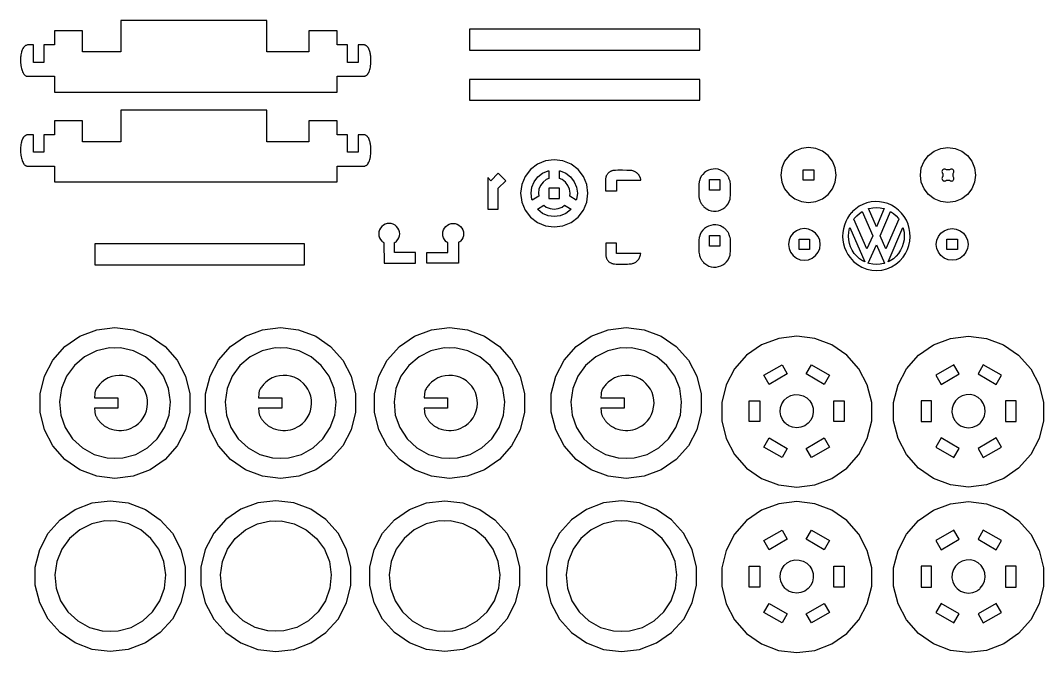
# Model space of a CAD drawing. Extents: x -1099 to 960, y -667 to 999.
# Drawn here: x 311 to 897, y 578 to 940 of the extents above; entities that cross this region are included whole.
import ezdxf

# ---------------------------------------------------------------- set-up
doc = ezdxf.new("R2010")
doc.units = 0
doc.layers.get('0').update_dxf_attribs({"linetype": 'CONTINUOUS'})
doc.layers.add('SECTIONCUTEDGES', color=18, linetype='CONTINUOUS')

msp = doc.modelspace()

# ---------------------------------------------------------------- linework, layer by layer
for points in [[(619.79, 843.86), (613.8, 843.86), (613.8, 837.86), (619.79, 837.86)], [(705.66, 842.74), (705.66, 848.74), (711.66, 848.74), (711.66, 842.74)]]:
    msp.add_lwpolyline(points, close=True)
at = {"layer": 'SECTIONCUTEDGES'}
for points in [[(313.37, 908.85), (313.48, 908.73), (313.71, 908.52), (314.01, 908.3), (314.27, 908.16), (314.6, 908.02), (314.88, 907.93), (315.23, 907.87), (315.45, 907.86), (330.65, 907.86), (330.65, 898.86), (492.55, 898.86), (492.54, 907.86), (507.83, 907.86), (508.06, 907.88), (508.36, 907.94), (508.65, 908.04), (508.94, 908.16), (509.21, 908.31), (509.46, 908.48), (509.64, 908.63), (509.81, 908.8), (509.89, 908.88), (510.04, 909.06), (510.18, 909.26), (510.3, 909.46), (510.36, 909.56), (510.61, 910.08), (510.83, 910.61), (510.97, 910.98), (511.22, 911.72), (511.38, 912.28), (511.58, 913.17), (511.71, 913.91), (511.81, 914.78), (511.87, 915.44), (511.9, 916.09), (511.91, 916.75), (511.91, 917.29), (511.89, 917.82), (511.86, 918.36), (511.81, 918.89), (511.74, 919.43), (511.67, 919.96), (511.58, 920.49), (511.47, 921.01), (511.35, 921.54), (511.22, 922.06), (511.07, 922.57), (510.91, 923.08), (510.84, 923.28), (510.77, 923.47), (510.68, 923.65), (510.59, 923.84), (510.48, 924.01), (510.37, 924.19), (510.25, 924.35), (510.13, 924.51), (509.99, 924.67), (509.85, 924.82), (509.71, 924.96), (509.38, 925.24), (509.19, 925.37), (508.92, 925.53), (508.68, 925.64), (508.43, 925.73), (508.16, 925.78), (507.91, 925.8), (506.52, 925.83), (504.54, 925.84), (504.54, 915.84), (498.54, 915.84), (498.54, 925.84), (492.55, 925.84), (492.55, 933.83), (476.36, 933.83), (476.36, 921.84), (452.28, 921.84), (452.28, 939.83), (368.65, 939.83), (368.65, 921.84), (346.84, 921.84), (346.84, 933.83), (330.64, 933.83), (330.64, 925.84), (324.65, 925.84), (324.65, 915.84), (318.66, 915.84), (318.66, 925.84), (316.08, 925.83), (315.54, 925.82), (315.22, 925.78), (314.91, 925.71), (314.81, 925.69), (314.5, 925.58), (314.22, 925.45), (313.95, 925.29), (313.7, 925.11), (313.55, 924.98), (313.37, 924.8), (313.03, 924.38), (312.67, 923.83), (312.46, 923.45), (312.24, 923), (312.03, 922.49), (311.86, 921.96), (311.79, 921.69), (311.63, 920.96), (311.5, 920.22), (311.4, 919.48), (311.32, 918.73), (311.27, 917.98), (311.25, 917.04), (311.25, 916.86), (311.27, 915.94), (311.3, 915.57), (311.39, 914.64), (311.46, 914.07), (311.62, 913.14), (311.79, 912.36), (311.94, 911.82), (312.16, 911.16), (312.42, 910.51), (312.73, 909.87), (313.18, 909.09)], [(568.29, 922.89), (700.21, 922.89), (700.21, 934.89), (568.29, 934.89)], [(568.29, 894.1), (700.21, 894.1), (700.21, 906.1), (568.29, 906.1)], [(313.48, 857.28), (313.71, 857.07), (314.01, 856.85), (314.27, 856.71), (314.6, 856.56), (314.88, 856.48), (315.23, 856.42), (315.45, 856.41), (330.65, 856.41), (330.65, 847.4), (492.55, 847.4), (492.54, 856.41), (507.83, 856.41), (508.06, 856.43), (508.36, 856.49), (508.65, 856.58), (508.94, 856.7), (509.21, 856.85), (509.46, 857.03), (509.64, 857.18), (509.81, 857.34), (509.89, 857.43), (510.04, 857.61), (510.18, 857.8), (510.3, 858), (510.36, 858.11), (510.61, 858.62), (510.83, 859.15), (510.97, 859.52), (511.22, 860.26), (511.38, 860.83), (511.58, 861.72), (511.71, 862.46), (511.81, 863.33), (511.87, 863.98), (511.9, 864.64), (511.91, 865.3), (511.91, 865.83), (511.89, 866.37), (511.86, 866.9), (511.81, 867.44), (511.74, 867.97), (511.67, 868.5), (511.58, 869.03), (511.47, 869.56), (511.35, 870.08), (511.22, 870.6), (511.07, 871.12), (510.91, 871.63), (510.84, 871.82), (510.77, 872.01), (510.68, 872.2), (510.59, 872.38), (510.48, 872.56), (510.37, 872.73), (510.25, 872.9), (510.13, 873.06), (509.99, 873.22), (509.85, 873.37), (509.71, 873.51), (509.38, 873.79), (509.19, 873.92), (508.92, 874.08), (508.68, 874.19), (508.43, 874.27), (508.16, 874.33), (507.91, 874.35), (506.52, 874.38), (504.54, 874.39), (504.54, 864.39), (498.54, 864.39), (498.54, 874.39), (492.55, 874.39), (492.55, 882.38), (476.36, 882.38), (476.36, 870.38), (452.28, 870.38), (452.28, 888.38), (368.65, 888.38), (368.65, 870.38), (346.84, 870.38), (346.84, 882.38), (330.64, 882.38), (330.64, 874.39), (324.65, 874.39), (324.65, 864.39), (318.66, 864.39), (318.66, 874.39), (316.08, 874.38), (315.54, 874.36), (315.22, 874.33), (314.91, 874.26), (314.81, 874.23), (314.5, 874.13), (314.22, 874), (313.95, 873.84), (313.7, 873.66), (313.55, 873.52), (313.37, 873.34), (313.03, 872.93), (312.67, 872.38), (312.46, 871.99), (312.24, 871.55), (312.03, 871.03), (311.86, 870.5), (311.79, 870.24), (311.63, 869.5), (311.5, 868.76), (311.4, 868.02), (311.32, 867.27), (311.27, 866.53), (311.25, 865.59), (311.25, 865.41), (311.27, 864.48), (311.3, 864.11), (311.39, 863.18), (311.46, 862.62), (311.62, 861.68), (311.79, 860.91), (311.94, 860.37), (312.16, 859.71), (312.42, 859.05), (312.73, 858.41), (313.18, 857.64), (313.37, 857.39)], [(751.23, 840.18), (754.5, 837.67), (758.31, 836.09), (762.4, 835.55), (766.48, 836.09), (770.29, 837.67), (773.56, 840.18), (776.07, 843.45), (777.65, 847.25), (778.19, 851.34), (777.65, 855.43), (776.07, 859.24), (773.56, 862.51), (770.29, 865.01), (766.48, 866.59), (762.4, 867.13), (758.31, 866.59), (754.5, 865.01), (751.23, 862.51), (748.72, 859.24), (747.15, 855.43), (746.61, 851.34), (747.15, 847.25), (748.72, 843.45)], [(831.05, 840.18), (828.54, 843.45), (826.96, 847.25), (826.42, 851.34), (826.96, 855.43), (828.54, 859.24), (831.05, 862.51), (834.32, 865.01), (838.12, 866.59), (842.21, 867.13), (846.3, 866.59), (850.1, 865.01), (853.37, 862.51), (855.88, 859.24), (857.46, 855.43), (858, 851.34), (857.46, 847.25), (855.88, 843.45), (853.37, 840.18), (850.1, 837.67), (846.3, 836.09), (842.21, 835.55), (838.12, 836.09), (834.32, 837.67)], [(603.17, 827.24), (607.16, 824.18), (611.81, 822.25), (616.79, 821.59), (621.78, 822.25), (626.43, 824.18), (630.42, 827.24), (633.48, 831.23), (635.4, 835.87), (636.06, 840.86), (635.4, 845.84), (633.48, 850.49), (630.42, 854.48), (626.43, 857.54), (621.78, 859.47), (616.79, 860.12), (611.81, 859.47), (607.16, 857.54), (603.17, 854.48), (600.11, 850.49), (598.19, 845.84), (597.53, 840.86), (598.19, 835.87), (600.11, 831.23)], [(584.77, 831.83), (584.77, 843.83), (589.01, 848.07), (584.77, 852.31), (580.52, 848.07), (578.77, 849.82), (578.77, 831.83)], [(604.02, 837.29), (603.98, 837.4), (603.52, 840.86), (603.97, 844.29), (605.3, 847.49), (607.41, 850.24), (610.16, 852.35), (613.36, 853.68), (613.5, 853.7), (613.8, 853.74), (613.8, 849.35), (612.26, 848.72), (610.38, 847.27), (608.94, 845.4), (608.03, 843.21), (607.72, 840.86), (607.94, 839.21), (604.14, 837.02)], [(625.65, 839.21), (625.87, 840.86), (625.56, 843.21), (624.65, 845.4), (623.21, 847.27), (621.33, 848.72), (619.79, 849.35), (619.79, 853.74), (620.12, 853.7), (620.23, 853.68), (623.43, 852.35), (626.18, 850.24), (628.29, 847.49), (629.61, 844.29), (630.07, 840.86), (629.61, 837.41), (629.57, 837.29), (629.45, 837.02)], [(646.38, 842.16), (646.39, 848.11), (646.41, 849.48), (646.45, 849.85), (646.52, 850.22), (646.58, 850.46), (646.65, 850.7), (646.77, 851.01), (646.9, 851.31), (647.06, 851.6), (647.24, 851.89), (647.44, 852.15), (647.65, 852.41), (647.89, 852.66), (648.02, 852.78), (648.29, 853), (648.57, 853.21), (648.86, 853.39), (649.02, 853.48), (649.33, 853.63), (649.68, 853.78), (650.04, 853.9), (650.23, 853.95), (650.6, 854.04), (650.97, 854.1), (651.35, 854.14), (651.92, 854.17), (653.23, 854.21), (655.87, 854.23), (658.37, 854.19), (659.77, 854.14), (660.63, 854.1), (661.11, 854.03), (661.58, 853.92), (662.07, 853.77), (662.25, 853.7), (662.61, 853.55), (662.95, 853.38), (663.29, 853.19), (663.61, 852.97), (663.76, 852.86), (663.97, 852.7), (664.16, 852.53), (664.35, 852.36), (664.53, 852.17), (664.7, 851.98), (664.86, 851.78), (665.02, 851.58), (665.17, 851.37), (665.3, 851.15), (665.43, 850.93), (665.55, 850.7), (665.7, 850.38), (665.91, 849.84), (666.02, 849.48), (666.1, 849.19), (666.27, 848.37), (666.31, 848.16), (652.38, 848.16), (652.38, 842.16)], [(702.17, 833.42), (702.54, 833.06), (702.95, 832.69), (703.5, 832.27), (703.85, 832.04), (704.08, 831.9), (705.37, 831.28), (706.7, 830.88), (708.07, 830.68), (709.45, 830.7), (710.82, 830.92), (712.14, 831.35), (713.37, 831.98), (714.5, 832.79), (715.49, 833.76), (716.32, 834.86), (716.97, 836.09), (717.48, 837.54), (717.54, 837.85), (717.62, 838.39), (717.73, 839.64), (717.73, 845.79), (717.68, 846.4), (717.54, 847.25), (717.43, 847.73), (717.28, 848.25), (717.15, 848.66), (717.01, 849.05), (716.84, 849.44), (716.67, 849.83), (716.48, 850.2), (716.3, 850.52), (716.11, 850.83), (715.91, 851.13), (715.69, 851.42), (715.46, 851.7), (715.22, 851.97), (714.97, 852.24), (714.71, 852.49), (714.44, 852.73), (714.16, 852.95), (713.87, 853.17), (713.47, 853.44), (713.21, 853.59), (711.95, 854.2), (710.63, 854.6), (709.26, 854.79), (707.87, 854.78), (706.51, 854.55), (705.19, 854.12), (703.96, 853.5), (702.83, 852.69), (701.84, 851.72), (701.01, 850.61), (700.36, 849.39), (699.88, 848.04), (699.8, 847.68), (699.73, 847.21), (699.63, 846.27), (699.59, 845.74), (699.59, 839.7), (699.61, 839.32), (699.68, 838.8), (699.84, 837.97), (699.98, 837.41), (700.1, 837.01), (700.24, 836.62), (700.39, 836.23), (700.56, 835.84), (700.74, 835.47), (700.96, 835.06), (701.23, 834.62), (701.52, 834.2), (701.83, 833.8)], [(759.4, 848.34), (759.4, 854.34), (765.4, 854.34), (765.4, 848.34)], [(839.21, 848.34), (839.52, 848.1), (839.88, 847.95), (840.27, 847.9), (840.66, 847.95), (841.02, 848.1), (841.33, 848.34), (843.08, 848.34), (843.4, 848.1), (843.76, 847.95), (844.15, 847.9), (844.53, 847.95), (844.9, 848.1), (845.21, 848.34), (845.45, 848.65), (845.6, 849.02), (845.65, 849.4), (845.6, 849.79), (845.45, 850.16), (845.21, 850.47), (845.21, 852.22), (845.45, 852.53), (845.6, 852.89), (845.65, 853.28), (845.6, 853.67), (845.45, 854.03), (845.21, 854.34), (844.9, 854.58), (844.53, 854.73), (844.15, 854.78), (843.76, 854.73), (843.4, 854.58), (843.08, 854.34), (841.33, 854.34), (841.02, 854.58), (840.66, 854.73), (840.27, 854.78), (839.88, 854.73), (839.52, 854.58), (839.21, 854.34), (838.97, 854.03), (838.82, 853.67), (838.77, 853.28), (838.82, 852.89), (838.97, 852.53), (839.21, 852.22), (839.21, 850.47), (838.97, 850.16), (838.82, 849.79), (838.77, 849.4), (838.82, 849.02), (838.97, 848.65)], [(607.36, 831.52), (607.14, 831.82), (610.94, 834.01), (612.26, 833), (614.45, 832.09), (616.79, 831.78), (619.14, 832.09), (621.33, 833), (622.65, 834.01), (626.45, 831.82), (626.27, 831.58), (626.19, 831.48), (623.43, 829.36), (620.23, 828.04), (616.79, 827.59), (613.36, 828.04), (610.16, 829.36)], [(788.16, 801.86), (790.44, 800.04), (792.97, 798.57), (795.69, 797.52), (798.54, 796.88), (801.45, 796.69), (804.36, 796.95), (807.2, 797.64), (809.89, 798.76), (812.39, 800.28), (814.63, 802.16), (816.55, 804.36), (817.9, 806.42), (819, 808.64), (819.81, 810.98), (820.32, 813.39), (820.54, 815.86), (820.45, 818.33), (820.06, 820.77), (819.37, 823.14), (818.39, 825.41), (817.14, 827.54), (815.64, 829.51), (813.9, 831.27), (812, 832.77), (809.93, 834.02), (807.71, 834.99), (805.38, 835.68), (802.99, 836.06), (800.57, 836.13), (798.16, 835.9), (795.79, 835.36), (793.52, 834.53), (791.37, 833.41), (789.38, 832.03), (787.58, 830.41), (787.13, 829.94), (786.85, 829.62), (785.93, 828.49), (784.7, 826.64), (783.69, 824.7), (782.9, 822.66), (782.33, 820.54), (782, 818.38), (781.91, 816.19), (782.05, 814.01), (782.43, 811.85), (783.04, 809.75), (783.88, 807.73), (784.93, 805.81), (786.19, 804.02)], [(801.23, 821.63), (796.71, 832.07), (797.07, 832.19), (799.15, 832.62), (801.23, 832.76), (803.31, 832.62), (805.38, 832.2), (805.75, 832.07)], [(795.8, 809.09), (788.37, 826.04), (788.58, 826.36), (789.96, 827.97), (791.52, 829.38), (793.07, 830.44), (799.15, 816.46)], [(806.66, 809.09), (803.31, 816.46), (809.39, 830.44), (810.94, 829.38), (812.51, 827.97), (813.88, 826.36), (814.09, 826.04)], [(519.36, 800.93), (537.34, 800.93), (537.34, 806.93), (525.35, 806.93), (525.35, 812.46), (525.38, 812.52), (525.45, 812.61), (525.57, 812.73), (525.68, 812.8), (526.03, 812.98), (526.29, 813.15), (526.53, 813.35), (526.59, 813.4), (527.34, 814.32), (527.89, 815.36), (528.24, 816.48), (528.35, 817.65), (528.24, 818.82), (527.89, 819.95), (527.34, 820.98), (526.59, 821.89), (525.69, 822.64), (524.65, 823.19), (523.52, 823.53), (522.35, 823.65), (521.18, 823.53), (520.06, 823.19), (519.02, 822.64), (518.11, 821.89), (517.37, 820.98), (516.81, 819.95), (516.47, 818.82), (516.36, 817.65), (516.47, 816.48), (516.81, 815.36), (517.37, 814.32), (518.11, 813.41), (518.3, 813.24), (518.65, 813), (519.11, 812.75), (519.21, 812.66), (519.31, 812.54), (519.35, 812.47)], [(543.96, 800.93), (543.96, 806.93), (555.95, 806.93), (555.95, 812.46), (555.94, 812.5), (555.78, 812.69), (555.72, 812.74), (555.61, 812.81), (555.41, 812.9), (555.14, 813.06), (555.01, 813.15), (554.77, 813.35), (553.96, 814.32), (553.41, 815.36), (553.07, 816.48), (552.95, 817.65), (553.07, 818.82), (553.41, 819.95), (553.96, 820.98), (554.71, 821.89), (555.62, 822.64), (556.66, 823.19), (557.78, 823.53), (558.95, 823.65), (560.12, 823.53), (561.24, 823.19), (562.28, 822.64), (563.19, 821.89), (563.94, 820.98), (564.49, 819.95), (564.83, 818.82), (564.95, 817.65), (564.83, 816.48), (564.49, 815.36), (563.94, 814.32), (563.19, 813.41), (562.86, 813.13), (562.65, 813), (562.27, 812.8), (562.09, 812.66), (561.98, 812.52), (561.95, 812.47), (561.95, 800.93)], [(702.35, 801.2), (702.95, 800.65), (703.5, 800.23), (703.82, 800.02), (704.12, 799.84), (705.37, 799.24), (706.7, 798.84), (708.07, 798.64), (709.45, 798.66), (710.82, 798.88), (712.14, 799.31), (713.37, 799.94), (714.5, 800.75), (715.49, 801.72), (716.32, 802.82), (716.97, 804.05), (717.45, 805.4), (717.5, 805.6), (717.54, 805.8), (717.62, 806.35), (717.74, 807.63), (717.73, 813.75), (717.72, 813.97), (717.63, 814.72), (717.46, 815.57), (717.34, 816.01), (717.22, 816.41), (717.15, 816.61), (717.01, 817.01), (716.84, 817.4), (716.67, 817.79), (716.48, 818.16), (716.3, 818.48), (716.11, 818.79), (715.91, 819.09), (715.69, 819.38), (715.46, 819.66), (715.22, 819.93), (714.97, 820.2), (714.71, 820.45), (714.44, 820.69), (714.16, 820.91), (713.87, 821.13), (713.47, 821.4), (713.23, 821.54), (711.95, 822.16), (710.63, 822.56), (709.26, 822.75), (707.87, 822.74), (706.51, 822.51), (705.19, 822.08), (703.96, 821.46), (702.83, 820.65), (701.84, 819.68), (701.01, 818.57), (700.36, 817.35), (699.88, 816), (699.82, 815.74), (699.76, 815.43), (699.63, 814.23), (699.59, 813.73), (699.61, 807.39), (699.62, 807.22), (699.74, 806.4), (699.93, 805.57), (700.04, 805.17), (700.17, 804.77), (700.32, 804.38), (700.39, 804.19), (700.56, 803.8), (700.65, 803.61), (700.84, 803.24), (700.96, 803.02), (701.23, 802.58), (701.52, 802.16), (701.67, 801.96), (702, 801.57)], [(753.58, 805.2), (755.46, 803.76), (757.65, 802.85), (759.99, 802.54), (762.34, 802.85), (764.53, 803.76), (766.41, 805.2), (767.85, 807.08), (768.76, 809.27), (769.07, 811.61), (768.76, 813.96), (767.85, 816.15), (766.41, 818.03), (764.53, 819.47), (762.34, 820.38), (759.99, 820.69), (757.65, 820.38), (755.46, 819.47), (753.58, 818.03), (752.14, 816.15), (751.23, 813.96), (750.92, 811.61), (751.23, 809.27), (752.14, 807.08)], [(789.96, 804.85), (788.58, 806.46), (787.42, 808.23), (786.5, 810.15), (785.83, 812.18), (785.42, 814.27), (785.29, 816.41), (785.42, 818.54), (785.89, 820.85), (786.06, 821.33), (794.54, 801.6), (793.51, 802.11), (793.26, 802.25), (791.52, 803.44)], [(807.92, 801.6), (816.4, 821.33), (816.52, 820.99), (816.63, 820.64), (817.04, 818.54), (817.18, 816.41), (817.04, 814.27), (816.63, 812.18), (815.96, 810.15), (815.04, 808.23), (813.88, 806.46), (812.51, 804.85), (810.94, 803.44), (809.1, 802.19)], [(838.2, 805.2), (836.75, 807.08), (835.85, 809.27), (835.54, 811.61), (835.85, 813.96), (836.75, 816.15), (838.2, 818.03), (840.08, 819.47), (842.26, 820.38), (844.61, 820.69), (846.96, 820.38), (849.15, 819.47), (851.03, 818.03), (852.47, 816.15), (853.38, 813.96), (853.69, 811.61), (853.38, 809.27), (852.47, 807.08), (851.03, 805.2), (849.15, 803.76), (846.96, 802.85), (844.61, 802.54), (842.26, 802.85), (840.08, 803.76)], [(705.67, 810.69), (705.67, 816.69), (711.66, 816.69), (711.66, 810.69)], [(757, 808.62), (757, 814.61), (762.99, 814.61), (762.99, 808.62)], [(841.61, 808.62), (841.61, 814.61), (847.61, 814.61), (847.61, 808.62)], [(353.86, 799.97), (473.79, 799.97), (473.79, 811.96), (353.86, 811.96)], [(647.65, 802.14), (647.89, 801.89), (648.15, 801.66), (648.43, 801.44), (648.57, 801.34), (648.86, 801.16), (649.17, 800.99), (649.51, 800.85), (649.86, 800.71), (650.23, 800.6), (650.6, 800.51), (650.97, 800.45), (651.35, 800.41), (652.3, 800.37), (653.42, 800.34), (656.29, 800.33), (658.78, 800.37), (659.64, 800.4), (660.63, 800.46), (661.11, 800.53), (661.58, 800.63), (662.07, 800.78), (662.43, 800.92), (662.78, 801.08), (663.12, 801.27), (663.45, 801.47), (663.76, 801.69), (663.97, 801.85), (664.16, 802.02), (664.35, 802.2), (664.53, 802.38), (664.7, 802.57), (664.86, 802.77), (665.02, 802.97), (665.17, 803.18), (665.3, 803.4), (665.43, 803.62), (665.55, 803.85), (665.66, 804.09), (665.81, 804.44), (665.99, 804.98), (666.18, 805.67), (666.31, 806.39), (652.38, 806.39), (652.38, 812.39), (646.38, 812.39), (646.39, 806.35), (646.4, 805.69), (646.42, 804.95), (646.44, 804.82), (646.49, 804.45), (646.58, 804.09), (646.65, 803.86), (646.77, 803.54), (646.9, 803.24), (647.06, 802.95), (647.24, 802.67), (647.44, 802.4)], [(796.6, 800.79), (801.23, 811.32), (805.86, 800.79), (805.61, 800.7), (805.36, 800.62), (803.31, 800.2), (801.23, 800.06), (799.15, 800.2), (797.06, 800.63)], [(329.78, 696.22), (324.94, 705.44), (322.45, 715.56), (322.45, 725.97), (324.94, 736.09), (329.79, 745.31), (336.7, 753.1), (345.27, 759.02), (355.01, 762.71), (365.35, 763.96), (375.69, 762.71), (385.43, 759.02), (394, 753.1), (400.91, 745.31), (405.76, 736.09), (408.25, 725.97), (408.25, 715.56), (405.76, 705.44), (400.92, 696.22), (394.01, 688.42), (385.43, 682.51), (375.69, 678.82), (365.35, 677.57), (355.01, 678.82), (345.27, 682.51), (336.69, 688.42)], [(431.51, 688.43), (424.6, 696.22), (419.76, 705.45), (417.26, 715.56), (417.26, 725.98), (419.76, 736.09), (424.6, 745.32), (431.51, 753.11), (440.09, 759.02), (449.83, 762.71), (460.16, 763.96), (470.5, 762.71), (480.24, 759.02), (488.82, 753.11), (495.73, 745.32), (500.57, 736.09), (503.07, 725.98), (503.07, 715.56), (500.57, 705.45), (495.73, 696.22), (488.82, 688.43), (480.25, 682.51), (470.51, 678.82), (460.16, 677.57), (449.82, 678.82), (440.08, 682.51)], [(528.15, 688.42), (521.24, 696.22), (516.4, 705.44), (513.91, 715.56), (513.91, 725.97), (516.41, 736.09), (521.25, 745.31), (528.16, 753.1), (536.73, 759.02), (546.47, 762.71), (556.81, 763.96), (567.15, 762.71), (576.89, 759.02), (585.46, 753.1), (592.37, 745.31), (597.22, 736.09), (599.71, 725.97), (599.71, 715.56), (597.22, 705.44), (592.38, 696.22), (585.47, 688.42), (576.9, 682.51), (567.15, 678.82), (556.81, 677.57), (546.47, 678.82), (536.73, 682.51)], [(629.38, 688.42), (622.47, 696.22), (617.63, 705.44), (615.14, 715.56), (615.14, 725.97), (617.63, 736.09), (622.48, 745.31), (629.39, 753.1), (637.96, 759.02), (647.7, 762.71), (658.04, 763.96), (668.38, 762.71), (678.12, 759.02), (686.69, 753.1), (693.6, 745.31), (698.44, 736.09), (700.94, 725.97), (700.94, 715.56), (698.45, 705.44), (693.61, 696.22), (686.7, 688.42), (678.12, 682.51), (668.38, 678.82), (658.04, 677.57), (647.7, 678.82), (637.95, 682.51)], [(726.97, 683.47), (735.54, 677.55), (745.28, 673.86), (755.63, 672.61), (765.97, 673.86), (775.71, 677.55), (784.28, 683.47), (791.19, 691.26), (796.04, 700.49), (798.53, 710.6), (798.53, 721.02), (796.03, 731.13), (791.19, 740.36), (784.28, 748.15), (775.7, 754.06), (765.97, 757.75), (755.63, 759), (745.29, 757.75), (735.55, 754.06), (726.97, 748.15), (720.07, 740.36), (715.22, 731.13), (712.73, 721.02), (712.72, 710.6), (715.22, 700.49), (720.06, 691.26)], [(818.45, 691.26), (813.61, 700.49), (811.11, 710.6), (811.12, 721.02), (813.61, 731.13), (818.45, 740.36), (825.36, 748.15), (833.94, 754.06), (843.68, 757.75), (854.02, 759), (864.36, 757.75), (874.09, 754.06), (882.67, 748.15), (889.58, 740.36), (894.42, 731.13), (896.92, 721.02), (896.92, 710.6), (894.43, 700.49), (889.58, 691.26), (882.67, 683.47), (874.1, 677.55), (864.36, 673.86), (854.02, 672.61), (843.67, 673.86), (833.93, 677.55), (825.36, 683.47)], [(341.11, 700.29), (346.72, 695.09), (353.41, 691.38), (360.79, 689.37), (365.35, 689.27), (369.91, 689.37), (377.29, 691.38), (383.98, 695.09), (389.58, 700.29), (393.78, 706.68), (396.32, 713.9), (397.07, 721.51), (395.97, 729.07), (393.09, 736.16), (388.6, 742.35), (382.76, 747.29), (375.91, 750.68), (368.44, 752.34), (365.35, 752.27), (362.26, 752.34), (354.79, 750.68), (347.94, 747.29), (342.1, 742.35), (337.61, 736.16), (334.73, 729.07), (333.63, 721.51), (334.37, 713.9), (336.92, 706.68)], [(435.93, 700.3), (441.53, 695.09), (448.22, 691.38), (455.6, 689.38), (460.16, 689.27), (464.73, 689.38), (472.11, 691.38), (478.8, 695.09), (484.4, 700.3), (488.6, 706.69), (491.14, 713.9), (491.88, 721.51), (490.79, 729.08), (487.91, 736.16), (483.42, 742.36), (477.58, 747.29), (470.72, 750.69), (463.26, 752.34), (460.16, 752.27), (457.07, 752.34), (449.61, 750.69), (442.75, 747.29), (436.91, 742.36), (432.42, 736.16), (429.54, 729.08), (428.45, 721.51), (429.19, 713.9), (431.73, 706.69)], [(525.09, 721.51), (525.84, 713.9), (528.38, 706.68), (532.58, 700.29), (538.18, 695.09), (544.87, 691.38), (552.25, 689.37), (556.81, 689.27), (561.38, 689.37), (568.76, 691.38), (575.44, 695.09), (581.05, 700.29), (585.24, 706.68), (587.79, 713.9), (588.53, 721.51), (587.43, 729.07), (584.56, 736.16), (580.07, 742.35), (574.23, 747.29), (567.37, 750.68), (559.9, 752.34), (556.81, 752.27), (553.72, 752.34), (546.25, 750.68), (539.4, 747.29), (533.56, 742.35), (529.07, 736.16), (526.19, 729.07)], [(633.8, 700.29), (639.41, 695.09), (646.09, 691.38), (653.47, 689.37), (658.04, 689.27), (662.6, 689.37), (669.98, 691.38), (676.67, 695.09), (682.27, 700.29), (686.47, 706.68), (689.01, 713.9), (689.76, 721.51), (688.66, 729.07), (685.78, 736.16), (681.29, 742.35), (675.45, 747.29), (668.6, 750.68), (661.13, 752.34), (658.04, 752.27), (654.95, 752.34), (647.48, 750.68), (640.62, 747.29), (634.78, 742.35), (630.29, 736.16), (627.42, 729.07), (626.32, 721.51), (627.06, 713.9), (629.61, 706.68)], [(736.83, 736.66), (747.21, 742.66), (750.21, 737.47), (739.82, 731.47)], [(761.01, 737.47), (764.01, 742.66), (774.4, 736.66), (771.4, 731.47)], [(838.25, 731.47), (848.63, 737.47), (845.63, 742.66), (835.25, 736.66)], [(859.43, 737.47), (869.82, 731.47), (872.82, 736.66), (862.43, 742.66)], [(356.03, 710.83), (356.25, 710.56), (356.47, 710.29), (356.7, 710.03), (356.93, 709.78), (357.17, 709.53), (357.41, 709.29), (357.66, 709.06), (357.91, 708.83), (358.17, 708.61), (358.43, 708.4), (358.7, 708.19), (358.97, 707.99), (359.25, 707.79), (359.53, 707.6), (359.82, 707.42), (360.3, 707.13), (360.77, 706.88), (362.07, 706.27), (363.41, 705.79), (364.8, 705.42), (366.21, 705.19), (367.64, 705.07), (369.07, 705.09), (370.49, 705.24), (371.9, 705.51), (373.27, 705.91), (374.61, 706.42), (375.89, 707.06), (377.11, 707.81), (378.8, 709.12), (380.29, 710.65), (381.57, 712.37), (382.59, 714.25), (383.36, 716.25), (383.84, 718.33), (384.04, 720.46), (383.95, 722.6), (383.57, 724.71), (382.91, 726.74), (381.97, 728.67), (380.79, 730.45), (379.37, 732.06), (377.75, 733.46), (375.95, 734.63), (374.01, 735.55), (371.97, 736.19), (369.86, 736.56), (367.71, 736.63), (365.58, 736.42), (363.5, 735.92), (361.5, 735.14), (359.63, 734.1), (357.87, 732.78), (357.6, 732.55), (357.37, 732.34), (356.89, 731.86), (356.42, 731.35), (356.03, 730.88), (355.65, 730.4), (355.3, 729.9), (354.96, 729.39), (354.65, 728.86), (354.41, 728.43), (354.25, 728.08), (354.11, 727.72), (354.05, 727.54), (353.95, 727.18), (353.88, 726.8), (353.82, 726.38), (353.8, 726.08), (353.65, 723.85), (366.94, 723.85), (366.94, 717.86), (353.65, 717.86), (353.81, 715.85), (353.87, 715.25), (353.94, 714.86), (354.03, 714.47), (354.14, 714.08), (354.28, 713.7), (354.36, 713.52), (354.53, 713.15), (354.7, 712.85), (354.87, 712.55), (355.04, 712.25), (355.23, 711.96), (355.42, 711.67), (355.61, 711.38), (355.82, 711.1)], [(451.05, 709.53), (451.29, 709.29), (451.54, 709.06), (451.79, 708.83), (452.05, 708.61), (452.31, 708.4), (452.58, 708.19), (452.85, 707.99), (453.13, 707.79), (453.41, 707.6), (453.7, 707.42), (454.18, 707.13), (454.65, 706.88), (455.95, 706.27), (457.29, 705.79), (458.68, 705.42), (460.09, 705.19), (461.52, 705.07), (462.95, 705.09), (464.37, 705.24), (465.78, 705.51), (467.15, 705.91), (468.49, 706.42), (469.77, 707.06), (470.99, 707.81), (472.68, 709.12), (474.17, 710.65), (475.45, 712.37), (476.47, 714.25), (477.24, 716.25), (477.72, 718.33), (477.92, 720.46), (477.83, 722.6), (477.45, 724.71), (476.79, 726.74), (475.85, 728.67), (474.67, 730.45), (473.25, 732.06), (471.63, 733.46), (469.83, 734.63), (467.89, 735.55), (465.85, 736.19), (463.74, 736.56), (461.59, 736.63), (459.46, 736.42), (457.38, 735.92), (455.38, 735.14), (453.51, 734.1), (451.75, 732.78), (451.48, 732.55), (451.25, 732.34), (450.77, 731.86), (450.3, 731.35), (449.91, 730.88), (449.53, 730.4), (449.18, 729.9), (448.84, 729.39), (448.53, 728.86), (448.29, 728.43), (448.13, 728.08), (447.99, 727.72), (447.93, 727.54), (447.83, 727.18), (447.76, 726.8), (447.7, 726.38), (447.68, 726.08), (447.53, 723.85), (460.82, 723.85), (460.82, 717.86), (447.53, 717.86), (447.69, 715.85), (447.75, 715.25), (447.82, 714.86), (447.91, 714.47), (448.02, 714.08), (448.16, 713.7), (448.24, 713.52), (448.41, 713.15), (448.58, 712.85), (448.75, 712.55), (448.92, 712.25), (449.11, 711.96), (449.3, 711.67), (449.49, 711.38), (449.7, 711.1), (449.91, 710.83), (450.13, 710.56), (450.35, 710.29), (450.58, 710.03), (450.81, 709.78)], [(545.93, 709.53), (546.17, 709.29), (546.42, 709.06), (546.67, 708.83), (546.93, 708.61), (547.19, 708.4), (547.46, 708.19), (547.73, 707.99), (548.01, 707.79), (548.29, 707.6), (548.58, 707.42), (549.06, 707.13), (549.53, 706.88), (550.83, 706.27), (552.17, 705.79), (553.56, 705.42), (554.97, 705.19), (556.4, 705.07), (557.83, 705.09), (559.25, 705.24), (560.66, 705.51), (562.03, 705.91), (563.37, 706.42), (564.65, 707.06), (565.87, 707.81), (567.56, 709.12), (569.05, 710.65), (570.32, 712.37), (571.35, 714.25), (572.12, 716.25), (572.6, 718.33), (572.8, 720.46), (572.71, 722.6), (572.33, 724.71), (571.66, 726.74), (570.73, 728.67), (569.55, 730.45), (568.13, 732.06), (566.51, 733.46), (564.71, 734.63), (562.77, 735.55), (560.73, 736.19), (558.62, 736.56), (556.47, 736.63), (554.34, 736.42), (552.26, 735.92), (550.26, 735.14), (548.38, 734.1), (546.63, 732.78), (546.36, 732.55), (546.13, 732.34), (545.65, 731.86), (545.18, 731.35), (544.79, 730.88), (544.41, 730.4), (544.05, 729.9), (543.72, 729.39), (543.41, 728.86), (543.17, 728.43), (543.01, 728.08), (542.87, 727.72), (542.81, 727.54), (542.71, 727.18), (542.64, 726.8), (542.58, 726.38), (542.56, 726.08), (542.41, 723.85), (555.7, 723.85), (555.7, 717.86), (542.41, 717.86), (542.57, 715.85), (542.63, 715.25), (542.7, 714.86), (542.79, 714.47), (542.9, 714.08), (543.04, 713.7), (543.12, 713.52), (543.29, 713.15), (543.45, 712.85), (543.63, 712.55), (543.8, 712.25), (543.99, 711.96), (544.18, 711.67), (544.37, 711.38), (544.58, 711.1), (544.79, 710.83), (545, 710.56), (545.23, 710.29), (545.46, 710.03), (545.69, 709.78)], [(647.05, 709.53), (647.3, 709.29), (647.54, 709.06), (647.8, 708.83), (648.05, 708.61), (648.32, 708.4), (648.59, 708.19), (648.86, 707.99), (649.14, 707.79), (649.42, 707.6), (649.71, 707.42), (650.19, 707.13), (650.65, 706.88), (651.95, 706.27), (653.3, 705.79), (654.68, 705.42), (656.09, 705.19), (657.52, 705.07), (658.95, 705.09), (660.38, 705.24), (661.78, 705.51), (663.16, 705.91), (664.49, 706.42), (665.78, 707.06), (667, 707.81), (668.68, 709.12), (670.18, 710.65), (671.45, 712.37), (672.48, 714.25), (673.24, 716.25), (673.73, 718.33), (673.93, 720.46), (673.83, 722.6), (673.45, 724.71), (672.79, 726.74), (671.86, 728.67), (670.67, 730.45), (669.26, 732.06), (667.63, 733.46), (665.84, 734.63), (663.9, 735.55), (661.86, 736.19), (659.74, 736.56), (657.6, 736.63), (655.47, 736.42), (653.38, 735.92), (651.38, 735.14), (649.51, 734.1), (647.75, 732.78), (647.48, 732.55), (647.26, 732.34), (646.78, 731.86), (646.31, 731.35), (645.91, 730.88), (645.54, 730.4), (645.18, 729.9), (644.85, 729.39), (644.53, 728.86), (644.29, 728.43), (644.14, 728.08), (644, 727.72), (643.94, 727.54), (643.84, 727.18), (643.76, 726.8), (643.71, 726.38), (643.68, 726.08), (643.54, 723.85), (656.83, 723.85), (656.83, 717.86), (643.54, 717.86), (643.7, 715.85), (643.76, 715.25), (643.82, 714.86), (643.91, 714.47), (644.03, 714.08), (644.17, 713.7), (644.24, 713.52), (644.42, 713.15), (644.58, 712.85), (644.75, 712.55), (644.93, 712.25), (645.11, 711.96), (645.3, 711.67), (645.5, 711.38), (645.7, 711.1), (645.91, 710.83), (646.13, 710.56), (646.35, 710.29), (646.58, 710.03), (646.82, 709.78)], [(734.43, 710.13), (728.43, 710.13), (728.43, 722.12), (734.43, 722.12)], [(748.91, 709.4), (747.44, 711.28), (746.5, 713.46), (746.12, 715.8), (746.33, 718.16), (747.12, 720.4), (748.43, 722.37), (750.2, 723.96), (752.3, 725.06), (754.61, 725.61), (756.98, 725.57), (759.27, 724.94), (761.33, 723.77), (763.04, 722.12), (764.29, 720.11), (765, 717.84), (765.13, 715.47), (764.67, 713.15), (763.65, 711.01), (762.13, 709.18), (760.21, 707.79), (758, 706.92), (755.65, 706.62), (753.3, 706.91), (751.02, 707.81), (750.86, 707.89), (750.29, 708.26), (749.98, 708.48), (749.58, 708.79), (749.31, 709.02)], [(776.8, 710.13), (776.8, 722.12), (782.79, 722.12), (782.79, 710.13)], [(826.85, 710.13), (832.85, 710.13), (832.85, 722.12), (826.85, 722.12)], [(847.51, 709.18), (849.43, 707.79), (851.64, 706.92), (853.99, 706.62), (856.35, 706.91), (858.78, 707.89), (859.29, 708.22), (859.84, 708.62), (860.41, 709.09), (860.74, 709.4), (862.2, 711.28), (863.15, 713.46), (863.53, 715.8), (863.32, 718.16), (862.53, 720.4), (861.21, 722.37), (859.45, 723.96), (857.34, 725.06), (855.04, 725.61), (852.66, 725.57), (850.38, 724.94), (848.31, 723.77), (846.6, 722.12), (845.36, 720.11), (844.64, 717.84), (844.51, 715.47), (844.97, 713.15), (845.99, 711.01)], [(875.22, 710.13), (881.21, 710.13), (881.21, 722.12), (875.22, 722.12)], [(747.21, 689.58), (736.83, 695.58), (739.82, 700.77), (750.21, 694.78)], [(764.01, 689.58), (761.01, 694.78), (771.4, 700.77), (774.4, 695.58)], [(835.25, 695.58), (845.63, 689.58), (848.63, 694.78), (838.25, 700.77)], [(862.43, 689.58), (872.82, 695.58), (869.82, 700.77), (859.43, 694.78)], [(333.99, 589.32), (327.08, 597.12), (322.24, 606.34), (319.75, 616.45), (319.75, 626.87), (322.24, 636.99), (327.09, 646.21), (334, 654), (342.57, 659.91), (352.31, 663.6), (362.65, 664.85), (372.99, 663.6), (382.73, 659.91), (391.3, 654), (398.21, 646.21), (403.05, 636.99), (405.55, 626.87), (405.55, 616.45), (403.06, 606.34), (398.22, 597.12), (391.31, 589.32), (382.73, 583.4), (372.99, 579.71), (362.65, 578.46), (352.31, 579.71), (342.57, 583.4)], [(457.46, 578.47), (467.81, 579.72), (477.55, 583.41), (486.12, 589.32), (493.03, 597.12), (497.87, 606.34), (500.37, 616.46), (500.37, 626.88), (497.87, 636.99), (493.03, 646.21), (486.12, 654.01), (477.54, 659.92), (467.8, 663.61), (457.46, 664.86), (447.13, 663.61), (437.39, 659.92), (428.81, 654.01), (421.9, 646.21), (417.06, 636.99), (414.56, 626.88), (414.56, 616.46), (417.06, 606.34), (421.9, 597.12), (428.81, 589.32), (437.38, 583.41), (447.12, 579.72)], [(525.45, 589.32), (518.54, 597.12), (513.7, 606.34), (511.21, 616.45), (511.21, 626.87), (513.71, 636.99), (518.55, 646.21), (525.46, 654), (534.03, 659.91), (543.77, 663.6), (554.11, 664.85), (564.45, 663.6), (574.19, 659.91), (582.76, 654), (589.67, 646.21), (594.52, 636.99), (597.01, 626.87), (597.01, 616.45), (594.52, 606.34), (589.68, 597.12), (582.77, 589.32), (574.2, 583.4), (564.45, 579.71), (554.11, 578.46), (543.77, 579.71), (534.03, 583.4)], [(655.34, 578.46), (665.68, 579.71), (675.42, 583.4), (684, 589.32), (690.91, 597.12), (695.75, 606.34), (698.24, 616.45), (698.24, 626.87), (695.74, 636.99), (690.9, 646.21), (683.99, 654), (675.42, 659.91), (665.68, 663.6), (655.34, 664.85), (645, 663.6), (635.26, 659.91), (626.69, 654), (619.78, 646.21), (614.93, 636.99), (612.44, 626.87), (612.44, 616.45), (614.93, 606.34), (619.77, 597.12), (626.68, 589.32), (635.25, 583.4), (645, 579.71)], [(720.06, 596.58), (726.97, 588.78), (735.54, 582.86), (745.28, 579.17), (755.63, 577.92), (765.97, 579.17), (775.71, 582.86), (784.28, 588.78), (791.19, 596.58), (796.04, 605.8), (798.53, 615.91), (798.53, 626.33), (796.03, 636.44), (791.19, 645.67), (784.28, 653.46), (775.7, 659.37), (765.97, 663.06), (755.63, 664.31), (745.29, 663.06), (735.55, 659.37), (726.97, 653.46), (720.07, 645.67), (715.22, 636.44), (712.73, 626.33), (712.72, 615.91), (715.22, 605.8)], [(825.36, 588.78), (818.45, 596.58), (813.61, 605.8), (811.11, 615.91), (811.12, 626.33), (813.61, 636.44), (818.45, 645.67), (825.36, 653.46), (833.94, 659.37), (843.68, 663.06), (854.02, 664.31), (864.36, 663.06), (874.09, 659.37), (882.67, 653.46), (889.58, 645.67), (894.42, 636.44), (896.92, 626.33), (896.92, 615.91), (894.43, 605.8), (889.58, 596.58), (882.67, 588.78), (874.1, 582.86), (864.36, 579.17), (854.02, 577.92), (843.67, 579.17), (833.93, 582.86)], [(338.41, 601.19), (344.02, 595.99), (350.7, 592.28), (358.08, 590.27), (362.65, 590.17), (367.21, 590.27), (374.59, 592.28), (381.28, 595.99), (386.88, 601.19), (391.08, 607.58), (393.62, 614.79), (394.37, 622.4), (393.27, 629.97), (390.39, 637.06), (385.9, 643.25), (380.06, 648.18), (373.21, 651.58), (365.74, 653.24), (362.65, 653.16), (359.56, 653.24), (352.09, 651.58), (345.24, 648.18), (339.39, 643.25), (334.91, 637.06), (332.03, 629.97), (330.93, 622.4), (331.67, 614.79), (334.22, 607.58)], [(457.46, 590.17), (452.9, 590.28), (445.52, 592.28), (438.83, 595.99), (433.23, 601.19), (429.03, 607.59), (426.49, 614.8), (425.75, 622.41), (426.84, 629.98), (429.72, 637.06), (434.21, 643.25), (440.05, 648.19), (446.9, 651.59), (454.37, 653.24), (457.46, 653.17), (460.56, 653.24), (468.02, 651.59), (474.88, 648.19), (480.72, 643.25), (485.21, 637.06), (488.09, 629.98), (489.18, 622.41), (488.44, 614.8), (485.9, 607.59), (481.7, 601.19), (476.1, 595.99), (469.41, 592.28), (462.03, 590.28)], [(529.88, 601.19), (535.48, 595.99), (542.17, 592.28), (549.55, 590.27), (554.11, 590.17), (558.68, 590.27), (566.06, 592.28), (572.74, 595.99), (578.35, 601.19), (582.54, 607.58), (585.09, 614.79), (585.83, 622.4), (584.73, 629.97), (581.86, 637.06), (577.37, 643.25), (571.53, 648.18), (564.67, 651.58), (557.2, 653.24), (554.11, 653.16), (551.02, 653.24), (543.55, 651.58), (536.7, 648.18), (530.86, 643.25), (526.37, 637.06), (523.49, 629.97), (522.39, 622.4), (523.14, 614.79), (525.68, 607.58)], [(631.1, 601.19), (636.71, 595.99), (643.39, 592.28), (650.77, 590.27), (655.34, 590.17), (659.9, 590.27), (667.28, 592.28), (673.97, 595.99), (679.57, 601.19), (683.77, 607.58), (686.31, 614.79), (687.06, 622.4), (685.96, 629.97), (683.08, 637.06), (678.59, 643.25), (672.75, 648.18), (665.9, 651.58), (658.43, 653.24), (655.34, 653.16), (652.25, 653.24), (644.78, 651.58), (637.92, 648.18), (632.08, 643.25), (627.59, 637.06), (624.72, 629.97), (623.62, 622.4), (624.36, 614.79), (626.91, 607.58)], [(739.82, 636.78), (736.83, 641.98), (747.21, 647.97), (750.21, 642.78)], [(761.01, 642.78), (764.01, 647.97), (774.4, 641.98), (771.4, 636.78)], [(838.25, 636.78), (848.63, 642.78), (845.63, 647.97), (835.25, 641.98)], [(859.43, 642.78), (869.82, 636.78), (872.82, 641.98), (862.43, 647.97)], [(728.43, 615.44), (728.43, 627.43), (734.43, 627.43), (734.43, 615.44)], [(749.23, 614.41), (748.91, 614.71), (747.44, 616.6), (746.5, 618.77), (746.12, 621.11), (746.33, 623.48), (747.12, 625.71), (748.43, 627.69), (750.2, 629.27), (752.3, 630.37), (754.61, 630.92), (756.98, 630.88), (759.27, 630.25), (761.33, 629.08), (763.04, 627.43), (764.29, 625.42), (765, 623.16), (765.13, 620.79), (764.67, 618.46), (763.65, 616.32), (762.13, 614.5), (760.21, 613.11), (758, 612.23), (755.65, 611.93), (753.3, 612.22), (751, 613.13), (750.88, 613.19), (750.29, 613.57), (749.84, 613.89), (749.53, 614.14)], [(782.79, 615.44), (776.8, 615.44), (776.8, 627.43), (782.79, 627.43)], [(832.85, 615.44), (832.85, 627.43), (826.85, 627.43), (826.85, 615.44)], [(849.43, 613.11), (851.64, 612.23), (853.99, 611.93), (856.35, 612.22), (858.6, 613.11), (858.89, 613.27), (859.36, 613.57), (859.84, 613.93), (860.07, 614.11), (860.41, 614.41), (860.72, 614.7), (862.2, 616.6), (863.15, 618.77), (863.53, 621.11), (863.32, 623.48), (862.53, 625.71), (861.21, 627.69), (859.45, 629.27), (857.34, 630.37), (855.04, 630.92), (852.66, 630.88), (850.38, 630.25), (848.31, 629.08), (846.6, 627.43), (845.36, 625.42), (844.64, 623.16), (844.51, 620.79), (844.97, 618.46), (845.99, 616.32), (847.51, 614.5)], [(875.22, 615.44), (881.21, 615.44), (881.21, 627.43), (875.22, 627.43)], [(736.83, 600.89), (739.82, 606.09), (750.21, 600.09), (747.21, 594.9)], [(761.01, 600.09), (771.4, 606.09), (774.4, 600.89), (764.01, 594.9)], [(835.25, 600.89), (845.63, 594.9), (848.63, 600.09), (838.25, 606.09)], [(862.43, 594.9), (872.82, 600.89), (869.82, 606.09), (859.43, 600.09)]]:
    msp.add_lwpolyline(points, close=True, dxfattribs=at)

doc.saveas('drawing.dxf')
